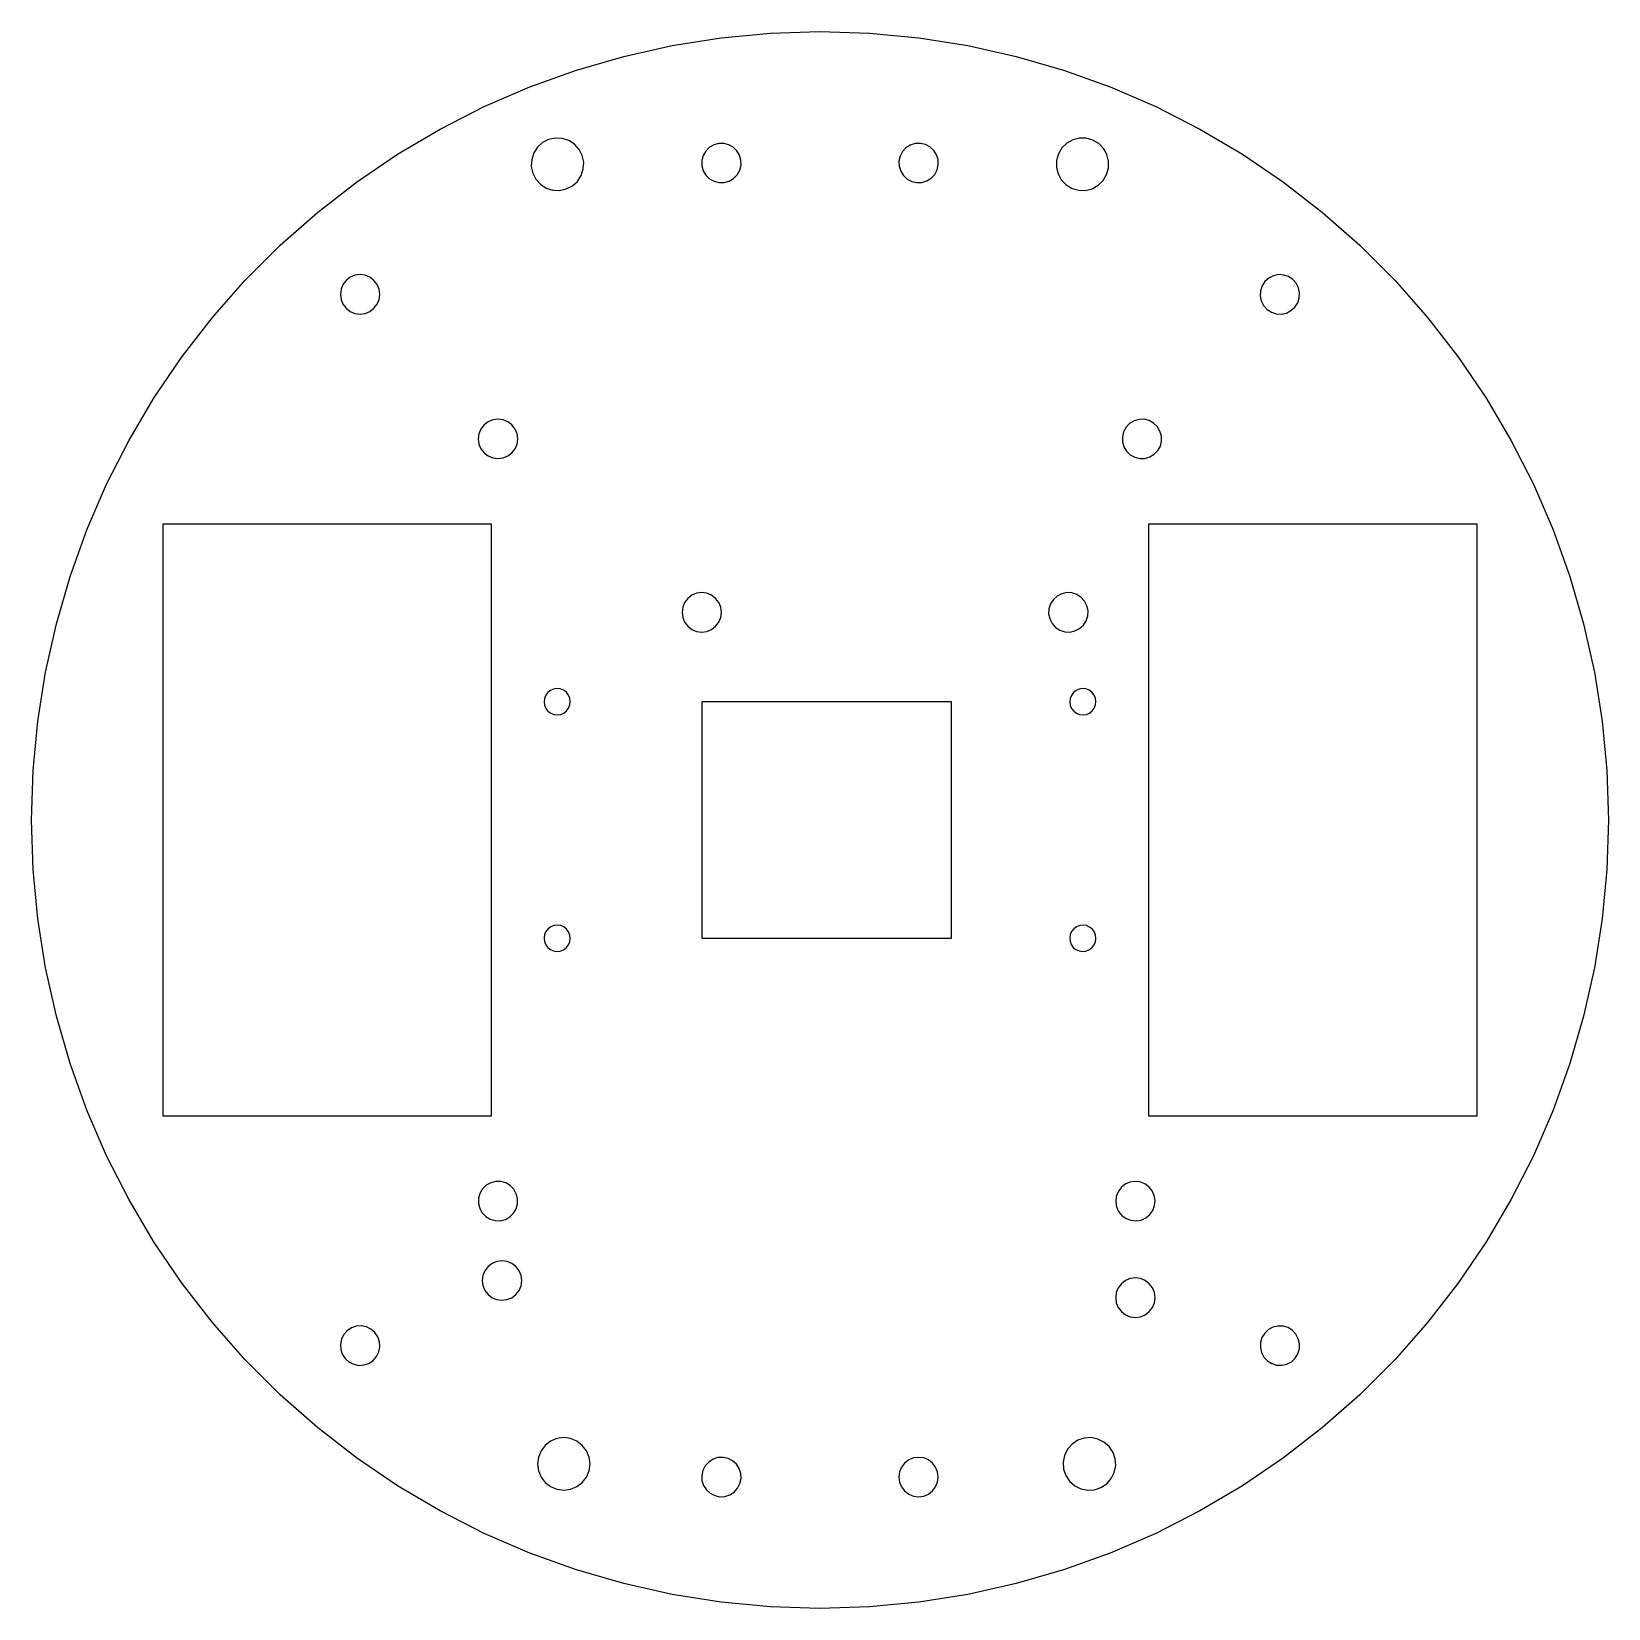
# Model space of a CAD drawing. Header units: metres. Extents: x -145 to -25, y 0 to 120.
import ezdxf

# ---------------------------------------------------------------- set-up
doc = ezdxf.new("R2010")
doc.units = ezdxf.units.M

msp = doc.modelspace()

# ---------------------------------------------------------------- linework, layer by layer
at = {"layer": 'Layer0'}
for points in [[(-25.5, 60, 0), (-25.62, 56.23, 0), (-25.97, 52.48, 0), (-26.56, 48.76, 0), (-27.39, 45.08, 0), (-28.44, 41.46, 0), (-29.71, 37.91, 0), (-31.21, 34.45, 0), (-32.92, 31.09, 0), (-34.84, 27.85, 0), (-36.96, 24.73, 0), (-39.27, 21.75, 0), (-41.76, 18.93, 0), (-44.43, 16.26, 0), (-47.25, 13.77, 0), (-50.23, 11.46, 0), (-53.35, 9.34, 0), (-56.59, 7.42, 0), (-59.95, 5.71, 0), (-63.41, 4.21, 0), (-66.96, 2.94, 0), (-70.58, 1.89, 0), (-74.26, 1.06, 0), (-77.98, 0.47, 0), (-81.73, 0.12, 0), (-85.5, 0, 0), (-89.27, 0.12, 0), (-93.02, 0.47, 0), (-96.74, 1.06, 0), (-100.42, 1.89, 0), (-104.04, 2.94, 0), (-107.59, 4.21, 0), (-111.05, 5.71, 0), (-114.41, 7.42, 0), (-117.65, 9.34, 0), (-120.77, 11.46, 0), (-123.75, 13.77, 0), (-126.57, 16.26, 0), (-129.24, 18.93, 0), (-131.73, 21.75, 0), (-134.04, 24.73, 0), (-136.16, 27.85, 0), (-138.08, 31.09, 0), (-139.79, 34.45, 0), (-141.29, 37.91, 0), (-142.56, 41.46, 0), (-143.61, 45.08, 0), (-144.44, 48.76, 0), (-145.03, 52.48, 0), (-145.38, 56.23, 0), (-145.5, 60, 0), (-145.38, 63.77, 0), (-145.03, 67.52, 0), (-144.44, 71.24, 0), (-143.61, 74.92, 0), (-142.56, 78.54, 0), (-141.29, 82.09, 0), (-139.79, 85.55, 0), (-138.08, 88.91, 0), (-136.16, 92.15, 0), (-134.04, 95.27, 0), (-131.73, 98.25, 0), (-129.24, 101.07, 0), (-126.57, 103.74, 0), (-123.75, 106.23, 0), (-120.77, 108.54, 0), (-117.65, 110.66, 0), (-114.41, 112.58, 0), (-111.05, 114.29, 0), (-107.59, 115.79, 0), (-104.04, 117.06, 0), (-100.42, 118.11, 0), (-96.74, 118.94, 0), (-93.02, 119.53, 0), (-89.27, 119.88, 0), (-85.5, 120, 0), (-81.73, 119.88, 0), (-77.98, 119.53, 0), (-74.26, 118.94, 0), (-70.58, 118.11, 0), (-66.96, 117.06, 0), (-63.41, 115.79, 0), (-59.95, 114.29, 0), (-56.59, 112.58, 0), (-53.35, 110.66, 0), (-50.23, 108.54, 0), (-47.25, 106.23, 0), (-44.43, 103.74, 0), (-41.76, 101.07, 0), (-39.27, 98.25, 0), (-36.96, 95.27, 0), (-34.84, 92.15, 0), (-32.92, 88.91, 0), (-31.21, 85.55, 0), (-29.71, 82.09, 0), (-28.44, 78.54, 0), (-27.39, 74.92, 0), (-26.56, 71.24, 0), (-25.97, 67.52, 0), (-25.62, 63.77, 0), (-25.5, 60, 0)], [(-107.44, 110.26, 0), (-107.47, 109.74, 0), (-107.36, 109.23, 0), (-107.12, 108.77, 0), (-106.78, 108.38, 0), (-106.34, 108.09, 0), (-105.84, 107.93, 0), (-105.32, 107.91, 0), (-104.81, 108.02, 0), (-104.34, 108.25, 0), (-103.96, 108.6, 0), (-103.67, 109.04, 0), (-103.51, 109.54, 0), (-103.48, 110.06, 0), (-103.59, 110.57, 0), (-103.83, 111.03, 0), (-104.18, 111.42, 0), (-104.62, 111.71, 0), (-105.11, 111.87, 0), (-105.64, 111.89, 0), (-106.15, 111.78, 0), (-106.61, 111.55, 0), (-107, 111.2, 0), (-107.28, 110.76, 0), (-107.44, 110.26, 0)], [(-66.72, 111.5, 0), (-67.1, 111.14, 0), (-67.36, 110.69, 0), (-67.5, 110.19, 0), (-67.51, 109.66, 0), (-67.38, 109.16, 0), (-67.13, 108.7, 0), (-66.76, 108.33, 0), (-66.31, 108.06, 0), (-65.81, 107.92, 0), (-65.29, 107.91, 0), (-64.78, 108.04, 0), (-64.33, 108.3, 0), (-63.95, 108.66, 0), (-63.69, 109.11, 0), (-63.55, 109.61, 0), (-63.54, 110.14, 0), (-63.67, 110.64, 0), (-63.92, 111.1, 0), (-64.29, 111.47, 0), (-64.74, 111.74, 0), (-65.24, 111.88, 0), (-65.76, 111.89, 0), (-66.27, 111.76, 0), (-66.72, 111.5, 0)], [(-93.59, 111.38, 0), (-93.93, 111.18, 0), (-94.2, 110.9, 0), (-94.39, 110.56, 0), (-94.49, 110.18, 0), (-94.48, 109.79, 0), (-94.38, 109.41, 0), (-94.18, 109.07, 0), (-93.9, 108.8, 0), (-93.56, 108.61, 0), (-93.18, 108.51, 0), (-92.79, 108.52, 0), (-92.41, 108.62, 0), (-92.07, 108.82, 0), (-91.8, 109.1, 0), (-91.61, 109.44, 0), (-91.51, 109.82, 0), (-91.52, 110.21, 0), (-91.62, 110.59, 0), (-91.82, 110.93, 0), (-92.1, 111.2, 0), (-92.44, 111.39, 0), (-92.82, 111.49, 0), (-93.21, 111.48, 0), (-93.59, 111.38, 0)], [(-79.15, 109.04, 0), (-78.87, 108.77, 0), (-78.52, 108.59, 0), (-78.14, 108.51, 0), (-77.75, 108.52, 0), (-77.37, 108.64, 0), (-77.04, 108.85, 0), (-76.77, 109.13, 0), (-76.59, 109.48, 0), (-76.51, 109.86, 0), (-76.52, 110.25, 0), (-76.64, 110.63, 0), (-76.85, 110.96, 0), (-77.13, 111.23, 0), (-77.48, 111.41, 0), (-77.86, 111.49, 0), (-78.25, 111.48, 0), (-78.63, 111.36, 0), (-78.96, 111.15, 0), (-79.23, 110.87, 0), (-79.41, 110.52, 0), (-79.49, 110.14, 0), (-79.48, 109.75, 0), (-79.36, 109.37, 0), (-79.15, 109.04, 0)], [(-120.11, 101.45, 0), (-120.5, 101.5, 0), (-120.89, 101.45, 0), (-121.25, 101.3, 0), (-121.56, 101.06, 0), (-121.8, 100.75, 0), (-121.95, 100.39, 0), (-122, 100, 0), (-121.95, 99.61, 0), (-121.8, 99.25, 0), (-121.56, 98.94, 0), (-121.25, 98.7, 0), (-120.89, 98.55, 0), (-120.5, 98.5, 0), (-120.11, 98.55, 0), (-119.75, 98.7, 0), (-119.44, 98.94, 0), (-119.2, 99.25, 0), (-119.05, 99.61, 0), (-119, 100, 0), (-119.05, 100.39, 0), (-119.2, 100.75, 0), (-119.44, 101.06, 0), (-119.75, 101.3, 0), (-120.11, 101.45, 0)], [(-49.08, 100.5, 0), (-49.26, 100.84, 0), (-49.52, 101.14, 0), (-49.85, 101.35, 0), (-50.22, 101.47, 0), (-50.61, 101.5, 0), (-51, 101.42, 0), (-51.34, 101.24, 0), (-51.64, 100.98, 0), (-51.85, 100.65, 0), (-51.97, 100.28, 0), (-52, 99.89, 0), (-51.92, 99.5, 0), (-51.74, 99.16, 0), (-51.48, 98.86, 0), (-51.15, 98.65, 0), (-50.78, 98.53, 0), (-50.39, 98.5, 0), (-50, 98.58, 0), (-49.66, 98.76, 0), (-49.36, 99.02, 0), (-49.15, 99.35, 0), (-49.03, 99.72, 0), (-49, 100.11, 0), (-49.08, 100.5, 0)], [(-108.94, 90.06, 0), (-109.25, 90.3, 0), (-109.61, 90.45, 0), (-110, 90.5, 0), (-110.39, 90.45, 0), (-110.75, 90.3, 0), (-111.06, 90.06, 0), (-111.3, 89.75, 0), (-111.45, 89.39, 0), (-111.5, 89, 0), (-111.45, 88.61, 0), (-111.3, 88.25, 0), (-111.06, 87.94, 0), (-110.75, 87.7, 0), (-110.39, 87.55, 0), (-110, 87.5, 0), (-109.61, 87.55, 0), (-109.25, 87.7, 0), (-108.94, 87.94, 0), (-108.7, 88.25, 0), (-108.55, 88.61, 0), (-108.5, 89, 0), (-108.55, 89.39, 0), (-108.7, 89.75, 0), (-108.94, 90.06, 0)], [(-59.63, 89.6, 0), (-59.83, 89.94, 0), (-60.11, 90.21, 0), (-60.45, 90.4, 0), (-60.83, 90.49, 0), (-61.22, 90.48, 0), (-61.6, 90.37, 0), (-61.94, 90.17, 0), (-62.21, 89.89, 0), (-62.4, 89.55, 0), (-62.49, 89.17, 0), (-62.48, 88.78, 0), (-62.37, 88.4, 0), (-62.17, 88.06, 0), (-61.89, 87.79, 0), (-61.55, 87.6, 0), (-61.17, 87.51, 0), (-60.78, 87.52, 0), (-60.4, 87.63, 0), (-60.06, 87.83, 0), (-59.79, 88.11, 0), (-59.6, 88.45, 0), (-59.51, 88.83, 0), (-59.52, 89.22, 0), (-59.63, 89.6, 0)], [(-110.5, 82.5, 0), (-135.5, 82.5, 0), (-135.5, 37.5, 0), (-110.5, 37.5, 0), (-110.5, 82.5, 0)], [(-35.5, 37.5, 0), (-35.5, 82.5, 0), (-60.5, 82.5, 0), (-60.5, 37.5, 0), (-35.5, 37.5, 0)], [(-93.2, 75.05, 0), (-93.05, 75.41, 0), (-93, 75.8, 0), (-93.05, 76.19, 0), (-93.2, 76.55, 0), (-93.44, 76.86, 0), (-93.75, 77.1, 0), (-94.11, 77.25, 0), (-94.5, 77.3, 0), (-94.89, 77.25, 0), (-95.25, 77.1, 0), (-95.56, 76.86, 0), (-95.8, 76.55, 0), (-95.95, 76.19, 0), (-96, 75.8, 0), (-95.95, 75.41, 0), (-95.8, 75.05, 0), (-95.56, 74.74, 0), (-95.25, 74.5, 0), (-94.89, 74.35, 0), (-94.5, 74.3, 0), (-94.11, 74.35, 0), (-93.75, 74.5, 0), (-93.44, 74.74, 0), (-93.2, 75.05, 0)], [(-66.48, 74.3, 0), (-66.1, 74.39, 0), (-65.75, 74.57, 0), (-65.46, 74.83, 0), (-65.24, 75.16, 0), (-65.12, 75.53, 0), (-65.1, 75.92, 0), (-65.19, 76.3, 0), (-65.37, 76.65, 0), (-65.63, 76.94, 0), (-65.96, 77.16, 0), (-66.33, 77.28, 0), (-66.72, 77.3, 0), (-67.1, 77.21, 0), (-67.45, 77.03, 0), (-67.74, 76.77, 0), (-67.96, 76.44, 0), (-68.08, 76.07, 0), (-68.1, 75.68, 0), (-68.01, 75.3, 0), (-67.83, 74.95, 0), (-67.57, 74.66, 0), (-67.24, 74.44, 0), (-66.87, 74.32, 0), (-66.48, 74.3, 0)], [(-105.01, 69.87, 0), (-105.26, 69.97, 0), (-105.52, 70, 0), (-105.77, 69.96, 0), (-106.01, 69.86, 0), (-106.22, 69.7, 0), (-106.37, 69.49, 0), (-106.47, 69.24, 0), (-106.5, 68.98, 0), (-106.46, 68.73, 0), (-106.36, 68.49, 0), (-106.2, 68.28, 0), (-105.99, 68.13, 0), (-105.74, 68.03, 0), (-105.48, 68, 0), (-105.23, 68.04, 0), (-104.99, 68.14, 0), (-104.78, 68.3, 0), (-104.63, 68.51, 0), (-104.53, 68.76, 0), (-104.5, 69.02, 0), (-104.54, 69.27, 0), (-104.64, 69.51, 0), (-104.8, 69.72, 0), (-105.01, 69.87, 0)], [(-64.53, 68.76, 0), (-64.5, 69.02, 0), (-64.54, 69.28, 0), (-64.64, 69.51, 0), (-64.81, 69.72, 0), (-65.02, 69.87, 0), (-65.26, 69.97, 0), (-65.52, 70, 0), (-65.78, 69.96, 0), (-66.01, 69.86, 0), (-66.22, 69.69, 0), (-66.37, 69.48, 0), (-66.47, 69.24, 0), (-66.5, 68.98, 0), (-66.46, 68.72, 0), (-66.36, 68.49, 0), (-66.19, 68.28, 0), (-65.98, 68.13, 0), (-65.74, 68.03, 0), (-65.48, 68, 0), (-65.22, 68.04, 0), (-64.99, 68.14, 0), (-64.78, 68.31, 0), (-64.63, 68.52, 0), (-64.53, 68.76, 0)], [(-75.5, 51, 0), (-75.5, 69, 0), (-94.5, 69, 0), (-94.5, 51, 0), (-75.5, 51, 0)], [(-105.52, 50, 0), (-105.26, 50.03, 0), (-105.01, 50.13, 0), (-104.81, 50.28, 0), (-104.64, 50.49, 0), (-104.54, 50.72, 0), (-104.5, 50.98, 0), (-104.53, 51.24, 0), (-104.63, 51.49, 0), (-104.78, 51.69, 0), (-104.99, 51.86, 0), (-105.22, 51.96, 0), (-105.48, 52, 0), (-105.74, 51.97, 0), (-105.99, 51.87, 0), (-106.19, 51.72, 0), (-106.36, 51.51, 0), (-106.46, 51.28, 0), (-106.5, 51.02, 0), (-106.47, 50.76, 0), (-106.37, 50.51, 0), (-106.22, 50.31, 0), (-106.01, 50.14, 0), (-105.78, 50.04, 0), (-105.52, 50, 0)], [(-64.77, 51.69, 0), (-64.98, 51.85, 0), (-65.21, 51.96, 0), (-65.47, 52, 0), (-65.73, 51.97, 0), (-65.97, 51.88, 0), (-66.19, 51.73, 0), (-66.35, 51.52, 0), (-66.46, 51.29, 0), (-66.5, 51.03, 0), (-66.47, 50.77, 0), (-66.38, 50.53, 0), (-66.23, 50.31, 0), (-66.02, 50.15, 0), (-65.79, 50.04, 0), (-65.53, 50, 0), (-65.27, 50.03, 0), (-65.03, 50.12, 0), (-64.81, 50.27, 0), (-64.65, 50.48, 0), (-64.54, 50.71, 0), (-64.5, 50.97, 0), (-64.53, 51.23, 0), (-64.62, 51.47, 0), (-64.77, 51.69, 0)], [(-111.38, 31.59, 0), (-111.48, 31.21, 0), (-111.49, 30.82, 0), (-111.39, 30.44, 0), (-111.2, 30.1, 0), (-110.93, 29.82, 0), (-110.59, 29.62, 0), (-110.21, 29.52, 0), (-109.82, 29.51, 0), (-109.44, 29.61, 0), (-109.1, 29.8, 0), (-108.82, 30.07, 0), (-108.62, 30.41, 0), (-108.52, 30.79, 0), (-108.51, 31.18, 0), (-108.61, 31.56, 0), (-108.8, 31.9, 0), (-109.07, 32.18, 0), (-109.41, 32.38, 0), (-109.79, 32.48, 0), (-110.18, 32.49, 0), (-110.56, 32.39, 0), (-110.9, 32.2, 0), (-111.18, 31.93, 0), (-111.38, 31.59, 0)], [(-61.55, 32.5, 0), (-61.93, 32.44, 0), (-62.29, 32.28, 0), (-62.59, 32.03, 0), (-62.82, 31.71, 0), (-62.96, 31.34, 0), (-63, 30.95, 0), (-62.94, 30.57, 0), (-62.78, 30.21, 0), (-62.53, 29.91, 0), (-62.21, 29.68, 0), (-61.84, 29.54, 0), (-61.45, 29.5, 0), (-61.07, 29.56, 0), (-60.71, 29.72, 0), (-60.41, 29.97, 0), (-60.18, 30.29, 0), (-60.04, 30.66, 0), (-60, 31.05, 0), (-60.06, 31.43, 0), (-60.22, 31.79, 0), (-60.47, 32.09, 0), (-60.79, 32.32, 0), (-61.16, 32.46, 0), (-61.55, 32.5, 0)], [(-110.08, 26.4, 0), (-110.45, 26.25, 0), (-110.76, 26.01, 0), (-111, 25.7, 0), (-111.15, 25.34, 0), (-111.2, 24.95, 0), (-111.15, 24.57, 0), (-111, 24.2, 0), (-110.76, 23.89, 0), (-110.45, 23.65, 0), (-110.09, 23.5, 0), (-109.7, 23.45, 0), (-109.32, 23.5, 0), (-108.95, 23.65, 0), (-108.64, 23.89, 0), (-108.4, 24.2, 0), (-108.25, 24.56, 0), (-108.2, 24.95, 0), (-108.25, 25.33, 0), (-108.4, 25.7, 0), (-108.64, 26.01, 0), (-108.95, 26.25, 0), (-109.31, 26.4, 0), (-109.7, 26.45, 0), (-110.08, 26.4, 0)], [(-63, 23.65, 0), (-62.95, 23.26, 0), (-62.8, 22.9, 0), (-62.56, 22.59, 0), (-62.25, 22.35, 0), (-61.89, 22.2, 0), (-61.5, 22.15, 0), (-61.11, 22.2, 0), (-60.75, 22.35, 0), (-60.44, 22.59, 0), (-60.2, 22.9, 0), (-60.05, 23.26, 0), (-60, 23.65, 0), (-60.05, 24.04, 0), (-60.2, 24.4, 0), (-60.44, 24.71, 0), (-60.75, 24.95, 0), (-61.11, 25.1, 0), (-61.5, 25.15, 0), (-61.89, 25.1, 0), (-62.25, 24.95, 0), (-62.56, 24.71, 0), (-62.8, 24.4, 0), (-62.95, 24.04, 0), (-63, 23.65, 0)], [(-119.15, 20.66, 0), (-119.37, 20.99, 0), (-119.67, 21.25, 0), (-120.02, 21.42, 0), (-120.4, 21.5, 0), (-120.79, 21.47, 0), (-121.16, 21.35, 0), (-121.49, 21.13, 0), (-121.75, 20.83, 0), (-121.92, 20.48, 0), (-122, 20.1, 0), (-121.97, 19.71, 0), (-121.85, 19.34, 0), (-121.63, 19.01, 0), (-121.33, 18.75, 0), (-120.98, 18.58, 0), (-120.6, 18.5, 0), (-120.21, 18.53, 0), (-119.84, 18.65, 0), (-119.51, 18.87, 0), (-119.25, 19.17, 0), (-119.08, 19.52, 0), (-119, 19.9, 0), (-119.03, 20.29, 0), (-119.15, 20.66, 0)], [(-49.34, 19.05, 0), (-49.13, 19.38, 0), (-49.02, 19.75, 0), (-49.01, 20.15, 0), (-49.1, 20.53, 0), (-49.28, 20.87, 0), (-49.55, 21.16, 0), (-49.88, 21.37, 0), (-50.25, 21.48, 0), (-50.65, 21.49, 0), (-51.03, 21.4, 0), (-51.37, 21.22, 0), (-51.66, 20.95, 0), (-51.87, 20.62, 0), (-51.98, 20.25, 0), (-51.99, 19.85, 0), (-51.9, 19.47, 0), (-51.72, 19.13, 0), (-51.45, 18.84, 0), (-51.12, 18.63, 0), (-50.75, 18.52, 0), (-50.35, 18.51, 0), (-49.97, 18.6, 0), (-49.63, 18.78, 0), (-49.34, 19.05, 0)], [(-106.73, 10, 0), (-106.41, 9.59, 0), (-106, 9.27, 0), (-105.52, 9.07, 0), (-105, 9, 0), (-104.48, 9.07, 0), (-104, 9.27, 0), (-103.59, 9.59, 0), (-103.27, 10, 0), (-103.07, 10.48, 0), (-103, 11, 0), (-103.07, 11.52, 0), (-103.27, 12, 0), (-103.59, 12.41, 0), (-104, 12.73, 0), (-104.48, 12.93, 0), (-105, 13, 0), (-105.52, 12.93, 0), (-106, 12.73, 0), (-106.41, 12.41, 0), (-106.73, 12, 0), (-106.93, 11.52, 0), (-107, 11, 0), (-106.93, 10.48, 0), (-106.73, 10, 0)], [(-64.12, 9.2, 0), (-63.68, 9.49, 0), (-63.34, 9.89, 0), (-63.11, 10.35, 0), (-63, 10.87, 0), (-63.04, 11.39, 0), (-63.2, 11.88, 0), (-63.49, 12.32, 0), (-63.89, 12.66, 0), (-64.35, 12.89, 0), (-64.87, 13, 0), (-65.39, 12.96, 0), (-65.88, 12.8, 0), (-66.32, 12.51, 0), (-66.66, 12.11, 0), (-66.89, 11.65, 0), (-67, 11.13, 0), (-66.96, 10.61, 0), (-66.8, 10.12, 0), (-66.51, 9.68, 0), (-66.11, 9.34, 0), (-65.65, 9.11, 0), (-65.13, 9, 0), (-64.61, 9.04, 0), (-64.12, 9.2, 0)], [(-92.15, 11.23, 0), (-92.5, 11.41, 0), (-92.88, 11.5, 0), (-93.27, 11.48, 0), (-93.64, 11.36, 0), (-93.97, 11.14, 0), (-94.23, 10.85, 0), (-94.41, 10.5, 0), (-94.5, 10.12, 0), (-94.48, 9.73, 0), (-94.36, 9.36, 0), (-94.14, 9.03, 0), (-93.85, 8.77, 0), (-93.5, 8.59, 0), (-93.12, 8.5, 0), (-92.73, 8.52, 0), (-92.36, 8.64, 0), (-92.03, 8.86, 0), (-91.77, 9.15, 0), (-91.59, 9.5, 0), (-91.5, 9.88, 0), (-91.52, 10.27, 0), (-91.64, 10.64, 0), (-91.86, 10.97, 0), (-92.15, 11.23, 0)], [(-79.5, 10, 0), (-79.45, 9.61, 0), (-79.3, 9.25, 0), (-79.06, 8.94, 0), (-78.75, 8.7, 0), (-78.39, 8.55, 0), (-78, 8.5, 0), (-77.61, 8.55, 0), (-77.25, 8.7, 0), (-76.94, 8.94, 0), (-76.7, 9.25, 0), (-76.55, 9.61, 0), (-76.5, 10, 0), (-76.55, 10.39, 0), (-76.7, 10.75, 0), (-76.94, 11.06, 0), (-77.25, 11.3, 0), (-77.61, 11.45, 0), (-78, 11.5, 0), (-78.39, 11.45, 0), (-78.75, 11.3, 0), (-79.06, 11.06, 0), (-79.3, 10.75, 0), (-79.45, 10.39, 0), (-79.5, 10, 0)]]:
    msp.add_polyline3d(points, dxfattribs=at)

doc.saveas('drawing.dxf')
